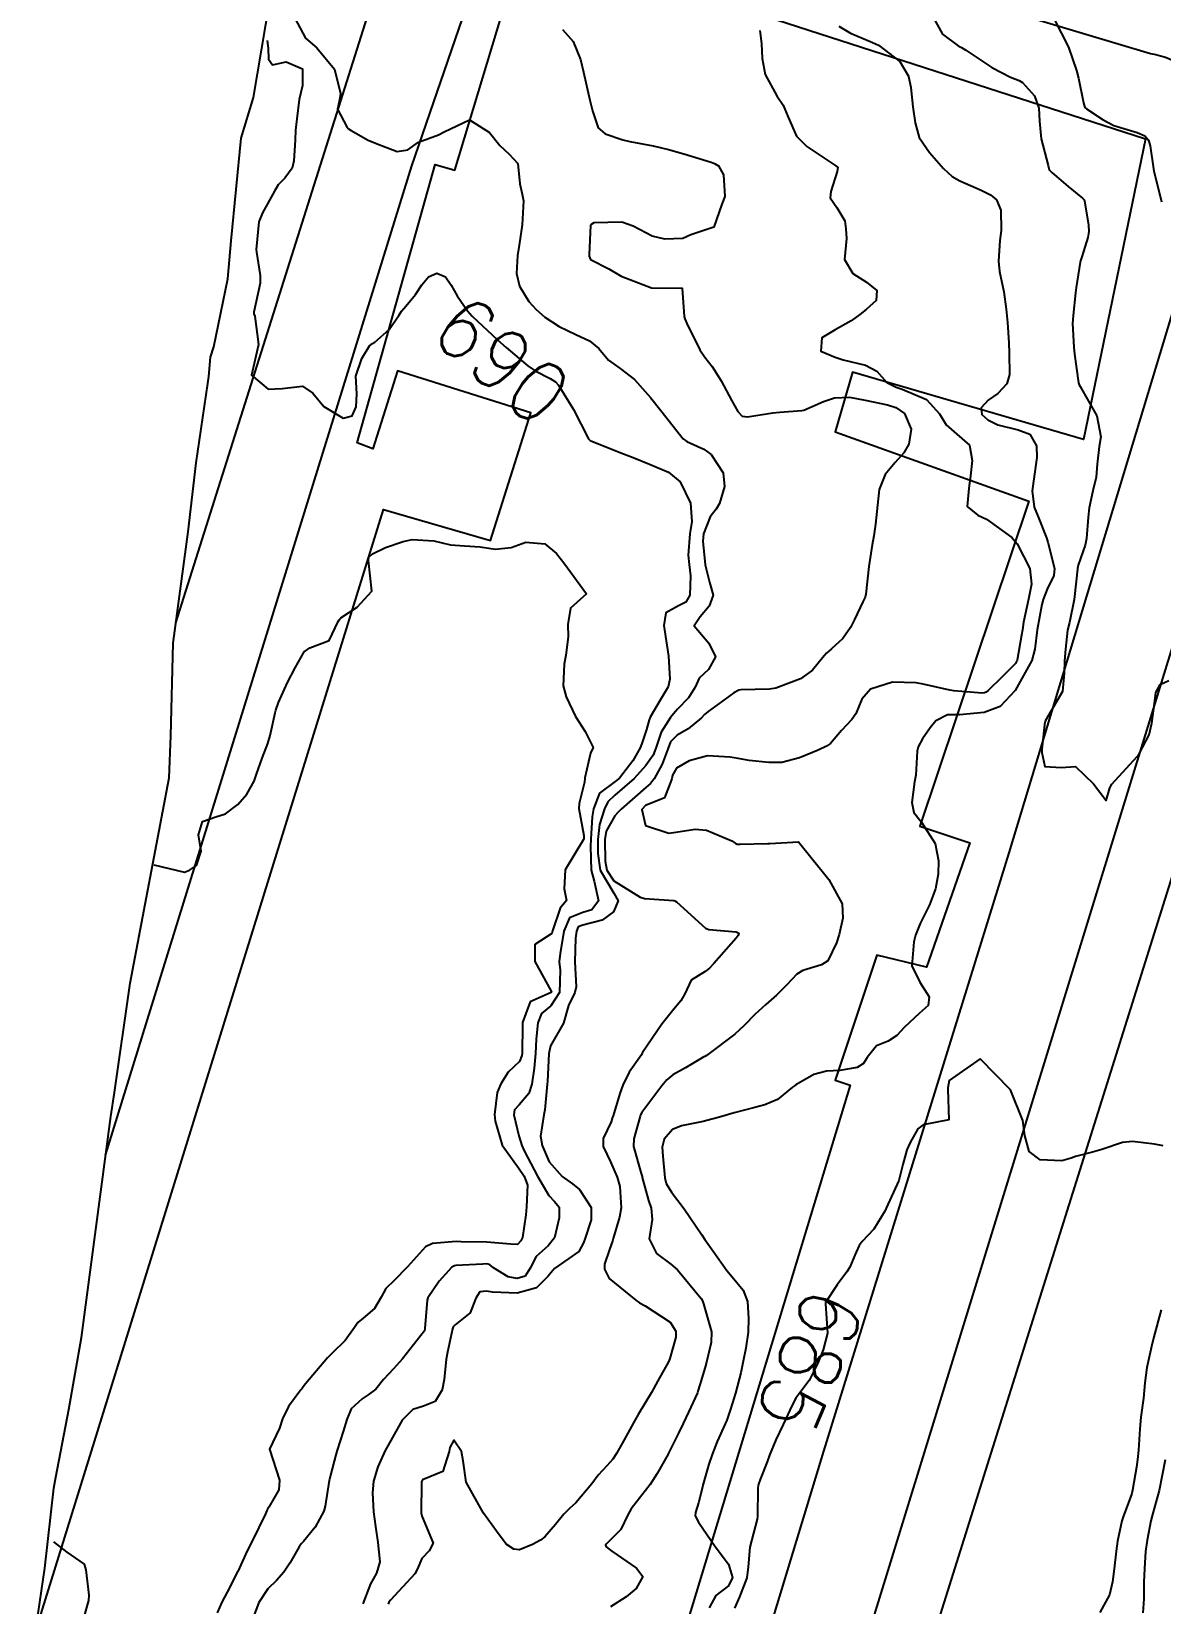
# Model space of a CAD drawing. Header units: metres. Extents: x 292545 to 299085, y 7450245 to 7463078.
# Drawn here: x 296279.8 to 296353.4, y 7459966.2 to 7460068.7 of the extents above; entities that cross this region are included whole.
import ezdxf
from ezdxf.enums import TextEntityAlignment as Align

# ---------------------------------------------------------------- set-up
doc = ezdxf.new("R2010")
doc.units = ezdxf.units.M
for name, color, linetype in [('Area', 45, 'Continuous'), ('Cotas', 45, 'Continuous'), ('Curvas de Nivel 1m', 11, 'Continuous'), ('Curvas de Nivel 5m', 15, 'Continuous'), ('Edificações', 30, 'Continuous'), ('Vias Primárias', 230, 'Continuous')]:
    doc.layers.add(name, color=color, linetype=linetype)
doc.styles.add('Style-STANDARD', font='STANDARD.shx')

msp = doc.modelspace()

# ---------------------------------------------------------------- linework, layer by layer
at = {"layer": 'Area'}
msp.add_polyline3d([(296279.79, 7459962.64, 696.9), (296280.67, 7459968.55, 696.23), (296281.25, 7459973.75, 696.04), (296281.38, 7459974.47, 696), (296282.23, 7459978.89, 698.34), (296283.06, 7459983.57, 697.62), (296284.96, 7459997.98, 694.16), (296285.21, 7459999.55, 691.44), (296286.22, 7460006.68, 691.4), (296288.77, 7460020.05, 690.82), (296288.87, 7460022.79, 691.96), (296289.02, 7460028.84, 690.8), (296290.01, 7460036.1, 690.63), (296290.53, 7460040.58, 690.4), (296291.29, 7460045.76, 690.17), (296291.35, 7460046.22, 690.16), (296291.47, 7460047.47, 690.04), (296291.68, 7460048.16, 690.06), (296292.59, 7460052.58, 689.81), (296292.82, 7460055.06, 689.55), (296293.47, 7460061.74, 689.32), (296294.26, 7460064.4, 692.84), (296295.6, 7460072.27, 688.8)], dxfattribs=at)
at = {"layer": 'Curvas de Nivel 1m', "flags": 128}
for points, elevation in [([(296296.79, 7460069.9), (296297.66, 7460068.27), (296298.4, 7460067.63), (296299.55, 7460066.25), (296299.94, 7460064.66), (296299.86, 7460064.24), (296299.74, 7460063.64), (296300.34, 7460062.5), (296300.46, 7460062.36), (296300.64, 7460062.24), (296301.74, 7460061.63), (296302.32, 7460061.39), (296303.63, 7460060.89), (296304.32, 7460061), (296305.02, 7460061.49), (296306.33, 7460061.97), (296306.69, 7460062.16), (296308.34, 7460062.95), (296309.64, 7460062.13), (296310.32, 7460061.28), (296310.92, 7460060.71), (296311.48, 7460060.1), (296311.63, 7460058.77), (296311.78, 7460058.1), (296311.85, 7460057.67), (296311.78, 7460056.1), (296311.57, 7460054.78), (296311.47, 7460054.11), (296311.41, 7460052.92), (296311.59, 7460052.11), (296312.2, 7460051.11), (296312.68, 7460050.58), (296313.26, 7460050.08), (296314.18, 7460049.47), (296315.27, 7460048.96), (296316.17, 7460048.54), (296316.76, 7460048.04), (296317.4, 7460047.28), (296318.15, 7460046.73), (296319.09, 7460046.01), (296320.13, 7460044.85), (296320.8, 7460043.99), (296322.1, 7460042.36), (296322.26, 7460042.15), (296322.51, 7460041.97), (296323.61, 7460041.48), (296324.08, 7460041.13), (296324.87, 7460039.94), (296324.96, 7460039.04), (296324.63, 7460037.94), (296324.42, 7460037.57), (296324.03, 7460037.06), (296323.6, 7460035.96), (296323.55, 7460035.48), (296323.69, 7460033.95), (296323.99, 7460032.81), (296324.21, 7460031.96), (296323.97, 7460031.24), (296323.37, 7460030.55), (296322.98, 7460029.97), (296323.94, 7460028.84), (296324.38, 7460027.95), (296323.91, 7460027.11), (296323.31, 7460026.56), (296323.04, 7460025.97), (296322.61, 7460025.26), (296321.89, 7460024.53), (296321.64, 7460024.23), (296321.44, 7460023.98), (296320.83, 7460023.03), (296320.48, 7460021.99), (296320.31, 7460021.53), (296319.84, 7460020.87), (296319.08, 7460020.01), (296317.82, 7460018.92), (296317.36, 7460018.49), (296317.13, 7460018.04), (296316.82, 7460017.02), (296316.71, 7460016.04), (296316.7, 7460015.12), (296316.85, 7460014.04), (296317.74, 7460012.53), (296318.04, 7460012.03), (296317.73, 7460011.33), (296316.98, 7460010.78), (296315.72, 7460010.46), (296315.43, 7460010.34), (296315.31, 7460010.06), (296315.25, 7460009.6), (296315.2, 7460008.06), (296315.3, 7460006.43), (296315.21, 7460006.06), (296314.8, 7460005.21), (296314.46, 7460004.07), (296313.63, 7460002.58), (296313.53, 7460002.18), (296313.52, 7460002.08), (296313.42, 7460000.26), (296313.41, 7460000.08), (296313.25, 7459998.41), (296313.18, 7459998.08), (296312.96, 7459996.69), (296313.07, 7459996.08), (296313.54, 7459995.03), (296314.37, 7459994.07), (296315.06, 7459993.6), (296315.51, 7459993.22), (296316.26, 7459992.04), (296316.28, 7459991.25), (296315.87, 7459990.05), (296315.77, 7459989.75), (296315.46, 7459989.18), (296313.88, 7459988.07), (296313.45, 7459987.55), (296312.71, 7459986.82), (296311.44, 7459986.46), (296309.85, 7459986.54), (296309.44, 7459986.6), (296309.02, 7459986.55), (296308.75, 7459986.14), (296308.38, 7459985.18), (296307.41, 7459984.41), (296307.27, 7459984.28), (296307.23, 7459984.15), (296306.91, 7459982.63), (296306.83, 7459982.16), (296306.69, 7459980.84), (296306.57, 7459980.16), (296306.11, 7459979.4), (296305.35, 7459979.09), (296304.65, 7459978.88), (296303.96, 7459978.19), (296303.32, 7459977.05), (296303.01, 7459976.51), (296302.84, 7459976.2), (296302.36, 7459975.14), (296302.09, 7459974.21), (296302.03, 7459973.46), (296302.09, 7459972.21), (296302.21, 7459971.25), (296302.37, 7459970.21), (296302.49, 7459968.95), (296302.29, 7459968.21), (296301.89, 7459967.53), (296301.38, 7459966.22)], 689), ([(296346.42, 7460069.55), (296347.37, 7460067.68), (296347.9, 7460066.16), (296348.02, 7460065.67), (296348.36, 7460064.05), (296348.45, 7460063.76), (296348.54, 7460063.67), (296349.64, 7460062.94), (296350.34, 7460062.58), (296351.84, 7460062.12), (296352.34, 7460061.9), (296352.58, 7460061.62), (296352.69, 7460061.26), (296352.93, 7460059.61), (296353.15, 7460058.76), (296353.43, 7460057.61)], 684), ([(296314.41, 7460068.84), (296315.1, 7460068.06), (296315.57, 7460066.88), (296315.77, 7460066.06), (296316.18, 7460064.22), (296316.22, 7460064.05), (296316.35, 7460063.54), (296316.72, 7460062.42), (296317.18, 7460062.04), (296318.33, 7460061.64), (296318.8, 7460061.54), (296320.32, 7460061.26), (296321.3, 7460061.01), (296322.31, 7460060.72), (296324.08, 7460060.18), (296324.31, 7460060.1), (296324.56, 7460059.95), (296324.89, 7460059.35), (296324.99, 7460057.94), (296324.78, 7460057.44), (296324.26, 7460055.95), (296322.77, 7460055.46), (296322.25, 7460055.22), (296321.08, 7460055.16), (296320.25, 7460055.36), (296319, 7460056.01), (296318.27, 7460056.28), (296316.45, 7460056.23), (296316.26, 7460056.13), (296316.23, 7460056.08), (296316.22, 7460056.05), (296316.13, 7460054.16), (296316.14, 7460054.05), (296316.23, 7460053.84), (296317.42, 7460053.23), (296318.22, 7460052.75), (296320.21, 7460052), (296322.21, 7460051.98), (296322.34, 7460050.12), (296322.37, 7460049.98), (296322.5, 7460049.66), (296323.36, 7460047.96), (296323.68, 7460047.47), (296324.15, 7460046.86), (296324.74, 7460045.94), (296325.44, 7460044.62), (296325.82, 7460043.93), (296326.11, 7460043.63), (296326.46, 7460043.58), (296328.11, 7460043.85), (296328.57, 7460043.9), (296330, 7460044), (296330.12, 7460044.03), (296331.41, 7460044.58), (296332.13, 7460044.83), (296333.11, 7460044.87), (296334.13, 7460044.67), (296335.58, 7460044.36), (296336.12, 7460044.19), (296336.69, 7460043.8), (296337.12, 7460042.78), (296336.97, 7460041.8), (296336.64, 7460041.25), (296336.08, 7460040.62), (296335.42, 7460039.82), (296335.04, 7460038.84), (296334.92, 7460037.83), (296334.79, 7460036.59), (296334.68, 7460035.83), (296334.59, 7460035.25), (296334.36, 7460033.83), (296334.17, 7460032.03), (296334.13, 7460031.84), (296333.97, 7460031.52), (296333.42, 7460030.38), (296333.18, 7460029.85), (296332.66, 7460029.13), (296331.93, 7460028.46), (296331.6, 7460028.19), (296331.34, 7460027.87), (296330.7, 7460027.08), (296329.91, 7460026.51), (296328.3, 7460025.9), (296327.9, 7460025.83), (296326.03, 7460025.8), (296325.9, 7460025.78), (296325.56, 7460025.59), (296323.89, 7460024.39), (296323.66, 7460024.18), (296323.46, 7460023.96), (296322.6, 7460023.24), (296321.87, 7460022.83), (296321.44, 7460022.4), (296321.29, 7460021.99), (296320.89, 7460020.94), (296320.37, 7460019.99), (296320.14, 7460019.69), (296319.83, 7460019.43), (296318.23, 7460018.02), (296318.03, 7460017.81), (296317.81, 7460017.58), (296317.24, 7460016.58), (296317.17, 7460016.04), (296317.18, 7460014.63), (296317.28, 7460014.03), (296317.75, 7460013.35), (296319.46, 7460012.28), (296319.74, 7460012.19), (296321.66, 7460012.06), (296321.73, 7460012.04), (296321.83, 7460011.98), (296323.72, 7460010.25), (296323.93, 7460010.17), (296325.71, 7460010.02), (296325.9, 7460009.93), (296325.86, 7460009.78), (296325.71, 7460009.61), (296324.26, 7460007.95), (296323.99, 7460007.65), (296323.69, 7460007.44), (296322.78, 7460006.87), (296322.37, 7460005.97), (296322.12, 7460005.51), (296321.65, 7460004.98), (296320.87, 7460003.99), (296319.62, 7460002.15), (296319.57, 7460002.06), (296319.55, 7460002.01), (296318.75, 7460000.87), (296318.33, 7460000.02), (296318.13, 7459999.48), (296317.7, 7459998.03), (296317.67, 7459997.93), (296317.57, 7459997.64), (296317.05, 7459996.54), (296317.05, 7459996.03), (296317.53, 7459995.03), (296317.97, 7459994.03), (296318.13, 7459993.41), (296318.22, 7459992.02), (296318.11, 7459991.41), (296317.7, 7459990.03), (296317.65, 7459989.85), (296317.47, 7459989.32), (296317.14, 7459988.35), (296317.13, 7459988.03), (296317.45, 7459987.42), (296319.17, 7459986.01), (296319.43, 7459985.84), (296319.79, 7459985.64), (296321.41, 7459984.58), (296321.78, 7459983.98), (296321.79, 7459983.59), (296321.39, 7459982.2), (296321.3, 7459981.98), (296320.61, 7459980.75), (296320.2, 7459980), (296319.34, 7459978.56), (296319.13, 7459978.22), (296319.02, 7459978.01), (296318.43, 7459976.91), (296317.93, 7459976.02), (296317.69, 7459975.64), (296317.3, 7459975.21), (296316.73, 7459974.6), (296316.32, 7459974.04), (296315.27, 7459972.81), (296314.87, 7459972.46), (296314.48, 7459972.07), (296313.94, 7459971.38), (296313.25, 7459970.59), (296312.96, 7459970.37), (296312.44, 7459970.09), (296311.59, 7459969.74), (296311.24, 7459969.79), (296310.72, 7459970.11), (296310.09, 7459970.96), (296309.26, 7459972.13), (296308.12, 7459974.14), (296307.92, 7459975.53), (296307.81, 7459976.14), (296307.32, 7459976.89), (296307.07, 7459976.4), (296307.02, 7459976.15), (296306.61, 7459974.84), (296305.28, 7459974.3), (296305.23, 7459974.22), (296305.22, 7459974.17), (296305.21, 7459974.1), (296305.2, 7459972.17), (296305.2, 7459972.11), (296305.26, 7459971.89), (296305.97, 7459970.16), (296305.72, 7459969.68), (296305.23, 7459969.17), (296304.94, 7459968.45), (296304.78, 7459968.18), (296303.2, 7459966.45), (296303.08, 7459966.32), (296303.03, 7459966.2)], 688), ([(296327.26, 7460068.76), (296327.36, 7460067.92), (296327.42, 7460066.94), (296327.6, 7460065.91), (296328.36, 7460064.51), (296328.78, 7460063.9), (296329.11, 7460063.12), (296329.66, 7460061.89), (296330.32, 7460061.2), (296332.22, 7460059.95), (296332.3, 7460059.9), (296332.34, 7460059.86), (296332.3, 7460059.57), (296331.88, 7460058.27), (296331.84, 7460057.86), (296332.28, 7460057.24), (296332.79, 7460056.37), (296332.87, 7460055.85), (296332.9, 7460055.21), (296332.78, 7460053.85), (296333.32, 7460052.94), (296334.22, 7460052.37), (296334.88, 7460051.82), (296334.85, 7460051.18), (296334.19, 7460050.59), (296333.77, 7460050.26), (296333.22, 7460049.84), (296332.18, 7460049.26), (296331.3, 7460048.74), (296331.23, 7460047.87), (296332.16, 7460047.48), (296332.7, 7460047.31), (296334.15, 7460046.96), (296334.89, 7460046.57), (296335.54, 7460045.82), (296336.14, 7460045.53), (296336.54, 7460045.4), (296338.13, 7460044.72), (296338.97, 7460043.78), (296339.41, 7460043.07), (296340.1, 7460042.46), (296340.92, 7460041.75), (296341.09, 7460040.74), (296340.98, 7460039.75), (296340.88, 7460038.93), (296340.77, 7460037.75), (296341.47, 7460037.18), (296342.03, 7460036.91), (296343.68, 7460035.72), (296344.02, 7460035.31), (296344.85, 7460033.71), (296344.96, 7460032.68), (296344.78, 7460031.71), (296344.45, 7460030.2), (296344.37, 7460029.71), (296344.31, 7460029.35), (296344.03, 7460027.72), (296343.92, 7460027.5), (296343.03, 7460026.61), (296342.14, 7460025.74), (296342.01, 7460025.63), (296341.9, 7460025.59), (296341.74, 7460025.58), (296339.9, 7460025.73), (296339.65, 7460025.77), (296337.91, 7460026.16), (296337.45, 7460026.25), (296335.91, 7460026.29), (296334.48, 7460025.83), (296333.9, 7460025.19), (296333.51, 7460024.22), (296333.25, 7460023.85), (296332.59, 7460023.14), (296331.86, 7460022.3), (296331.61, 7460022.11), (296331.06, 7460021.87), (296329.85, 7460021.37), (296328.69, 7460021.05), (296327.84, 7460021.05), (296326.57, 7460021.19), (296325.85, 7460021.31), (296325.32, 7460021.41), (296323.85, 7460021.49), (296322.66, 7460021.16), (296321.84, 7460020.69), (296321.58, 7460020.23), (296321.52, 7460019.98), (296321.05, 7460018.76), (296319.82, 7460018.25), (296319.58, 7460018), (296319.8, 7460016.95), (296321.33, 7460016.44), (296321.79, 7460016.51), (296323.05, 7460016.71), (296323.79, 7460016.65), (296325.44, 7460015.94), (296325.65, 7460015.8), (296325.78, 7460015.73), (296325.97, 7460015.74), (296327.78, 7460015.77), (296327.92, 7460015.77), (296329.78, 7460015.89), (296330.68, 7460014.78), (296331.42, 7460013.87), (296331.76, 7460013.44), (296332.62, 7460011.85), (296332.66, 7460010.91), (296332.43, 7460009.85), (296332.26, 7460009.3), (296331.7, 7460008.13), (296331.29, 7460007.87), (296330.07, 7460007.5), (296329.68, 7460007.26), (296329.01, 7460006.56), (296328.34, 7460005.9), (296327.99, 7460005.58), (296327.66, 7460005.28), (296326.94, 7460004.63), (296326.23, 7460003.92), (296325.94, 7460003.62), (296325.64, 7460003.35), (296323.78, 7460001.96), (296323.68, 7460001.9), (296323.62, 7460001.87), (296322.42, 7460001.16), (296321.6, 7460000.7), (296321.21, 7460000.37), (296320.88, 7459999.99), (296319.58, 7459998.24), (296319.49, 7459998.09), (296319.47, 7459998.01), (296319.05, 7459996.52), (296319.03, 7459996.02), (296319.53, 7459994.26), (296319.59, 7459994.07), (296319.6, 7459994.01), (296320.01, 7459992.5), (296320.17, 7459992), (296320.24, 7459991.26), (296320.04, 7459990), (296320.53, 7459989.06), (296321.46, 7459988.36), (296321.89, 7459987.98), (296323.43, 7459986.12), (296323.53, 7459985.96), (296323.6, 7459985.78), (296324.12, 7459983.95), (296324.1, 7459983.25), (296323.78, 7459981.96), (296323.69, 7459981.64), (296323.36, 7459980.48), (296323.23, 7459980.08), (296323.19, 7459979.96), (296322.61, 7459978.7), (296322.26, 7459977.97), (296321.96, 7459977.34), (296321.31, 7459976.04), (296321.28, 7459975.98), (296320.57, 7459974.71), (296320.11, 7459974), (296319.27, 7459972.91), (296318.87, 7459972.41), (296318.65, 7459972.02), (296318.21, 7459971.06), (296317.24, 7459970.11), (296317.2, 7459970.03), (296317.24, 7459969.93), (296317.62, 7459969.64), (296319.22, 7459968.55), (296319.64, 7459968), (296319.2, 7459967.21), (296318.55, 7459966.67), (296317.54, 7459966.03)], 687), ([(296332.41, 7460069.06), (296333.16, 7460068.6), (296334.41, 7460068.07), (296334.99, 7460067.82), (296336.39, 7460066.75), (296336.94, 7460065.8), (296337.11, 7460065.06), (296337.23, 7460063.8), (296337.39, 7460062.75), (296337.64, 7460061.8), (296338.32, 7460060.82), (296339.23, 7460059.78), (296339.79, 7460059.26), (296340.3, 7460058.98), (296341.68, 7460058.36), (296342.29, 7460058.05), (296342.69, 7460057.74), (296342.96, 7460057.05), (296342.98, 7460055.73), (296342.91, 7460055.07), (296342.82, 7460053.73), (296342.89, 7460053.07), (296343.16, 7460051.73), (296343.31, 7460050.61), (296343.39, 7460049.73), (296343.48, 7460048.41), (296343.5, 7460047.73), (296343.53, 7460046.35), (296343.35, 7460045.73), (296342.76, 7460045.1), (296342.13, 7460044.67), (296341.68, 7460044.18), (296341.73, 7460043.74), (296342.11, 7460043.39), (296342.77, 7460043.07), (296344.1, 7460042.75), (296344.86, 7460042.46), (296345.3, 7460041.7), (296345.32, 7460040.93), (296345.13, 7460039.7), (296345, 7460038.77), (296345.13, 7460037.7), (296345.41, 7460037.07), (296345.94, 7460035.69), (296346.02, 7460035.41), (296346.47, 7460033.69), (296346.43, 7460033.24), (296345.98, 7460032.36), (296345.72, 7460031.69), (296345.63, 7460031.36), (296345.33, 7460029.7), (296345.19, 7460028.45), (296344.98, 7460027.7), (296343.9, 7460025.74), (296342.93, 7460024.7), (296341.89, 7460024.32), (296340.28, 7460024.16), (296339.89, 7460024.17), (296339.5, 7460024.16), (296338.74, 7460023.78), (296338.36, 7460023.31), (296337.86, 7460022.59), (296337.57, 7460022.08), (296337.51, 7460021.79), (296337.42, 7460020.22), (296337.35, 7460019.79), (296337.16, 7460018.45), (296337.3, 7460017.8), (296337.8, 7460017.16), (296338.69, 7460015.78), (296338.9, 7460014.65), (296338.88, 7460013.78), (296338.71, 7460012.81), (296338.32, 7460011.78), (296337.72, 7460010.57), (296337.41, 7460009.79), (296337.29, 7460009.37), (296337.16, 7460007.8), (296337.68, 7460006.73), (296338.3, 7460005.78), (296338.22, 7460005.22), (296337.65, 7460004.7), (296336.68, 7460003.8), (296336.19, 7460003.26), (296335.63, 7460002.89), (296334.87, 7460002.58), (296334.26, 7460001.83), (296334.01, 7460001.44), (296333.61, 7460001.17), (296332.48, 7460000.98), (296331.61, 7460000.94), (296330.77, 7460000.71), (296329.6, 7460000.04), (296329.51, 7459999.98), (296329.4, 7459999.89), (296328.41, 7459999.08), (296327.58, 7459998.74), (296326.93, 7459998.57), (296325.58, 7459998.21), (296324.63, 7459997.94), (296323.81, 7459997.71), (296323.57, 7459997.65), (296322.16, 7459997.38), (296321.56, 7459997.13), (296321.03, 7459996.51), (296320.9, 7459995.99), (296320.95, 7459995.4), (296321.07, 7459993.99), (296321.16, 7459993.62), (296321.51, 7459993.05), (296322.34, 7459991.97), (296323.48, 7459990.27), (296323.68, 7459989.96), (296324.22, 7459989.2), (296325.12, 7459987.94), (296325.45, 7459987.54), (296326.17, 7459986.66), (296326.46, 7459985.92), (296326.53, 7459984.81), (296326.5, 7459983.92), (296326.34, 7459982.87), (296326.15, 7459981.93), (296326.03, 7459981.28), (296325.67, 7459979.94), (296325.34, 7459978.9), (296325.1, 7459978.18), (296325.01, 7459977.94), (296324.48, 7459976.79), (296324.15, 7459975.95), (296323.94, 7459975.32), (296323.55, 7459973.96), (296323.5, 7459973.74), (296323.27, 7459972.79), (296323.07, 7459972.16), (296323.05, 7459971.96), (296323.26, 7459971.54), (296324.35, 7459969.95), (296325.23, 7459968.81), (296325.47, 7459967.94), (296325.21, 7459967.4), (296324.39, 7459966.76), (296323.96, 7459965.95)], 686), ([(296287.76, 7460014.38), (296289.76, 7460013.91), (296290.09, 7460014.03), (296290.54, 7460014.35), (296290.85, 7460015.27), (296290.69, 7460016.35), (296290.94, 7460017.2), (296291.8, 7460017.52), (296292.43, 7460017.7), (296293.24, 7460018.32), (296293.82, 7460018.99), (296294.3, 7460019.83), (296294.46, 7460020.3), (296294.82, 7460021.33), (296295.19, 7460022.3), (296295.36, 7460022.81), (296295.68, 7460024.29), (296295.72, 7460024.46), (296295.89, 7460024.97), (296296.47, 7460026.28), (296296.97, 7460027.23), (296297.57, 7460028.27), (296297.94, 7460028.53), (296299.19, 7460029), (296299.79, 7460030.24), (296299.84, 7460030.36), (296299.96, 7460030.48), (296301.02, 7460031.17), (296301.97, 7460032.22), (296301.75, 7460034.22), (296301.79, 7460034.44), (296302.01, 7460034.66), (296302.87, 7460035.06), (296304.02, 7460035.46), (296304.61, 7460035.59), (296306.02, 7460035.51), (296307.11, 7460035.25), (296308.01, 7460035.17), (296309.03, 7460035.11), (296310.01, 7460034.97), (296311.06, 7460035.06), (296312.02, 7460035.42), (296313.24, 7460035.31), (296314.01, 7460034.67), (296314.48, 7460034.07), (296315.97, 7460032.05), (296314.92, 7460031.11), (296314.74, 7460030.06), (296314.76, 7460029.24), (296314.62, 7460028.06), (296314.52, 7460027.47), (296314.45, 7460026.06), (296314.63, 7460025.33), (296315.24, 7460024.06), (296315.87, 7460023.08), (296316.39, 7460022.04), (296316.23, 7460021.67), (296315.85, 7460020.05), (296315.85, 7460020.03), (296315.83, 7460019.77), (296315.49, 7460018.38), (296315.47, 7460018.05), (296315.79, 7460016.3), (296315.79, 7460016.05), (296315.78, 7460016.03), (296314.58, 7460014.07), (296314.5, 7460012.82), (296314.66, 7460012.07), (296314.26, 7460011.55), (296313.76, 7460010.08), (296313.71, 7460009.9), (296312.6, 7460009.19), (296312.6, 7460008.09), (296313.66, 7460006.16), (296313.68, 7460006.08), (296313.66, 7460006.06), (296312.29, 7460005.46), (296311.8, 7460004.1), (296311.79, 7460003.95), (296311.78, 7460002.1), (296311.76, 7460001.96), (296311.61, 7460001.57), (296310.86, 7460000.86), (296310.39, 7460000.11), (296310.15, 7459999.55), (296309.98, 7459998.12), (296310.01, 7459997.68), (296310.46, 7459996.11), (296311.53, 7459994.64), (296311.9, 7459994.1), (296312.11, 7459993.5), (296312.06, 7459992.09), (296312.01, 7459991.58), (296311.79, 7459990.1), (296311.69, 7459989.88), (296311.47, 7459989.63), (296311.03, 7459989.66), (296309.47, 7459989.79), (296307.79, 7459989.82), (296307.47, 7459989.83), (296305.92, 7459989.71), (296305.47, 7459989.49), (296304.29, 7459988.19), (296303.44, 7459987.3), (296302.88, 7459986.76), (296302.58, 7459986.21), (296302.16, 7459985.47), (296301.41, 7459984.83), (296301.07, 7459984.56), (296300.85, 7459984.23), (296300.23, 7459983.39), (296299.39, 7459982.56), (296299.08, 7459982.24), (296297.65, 7459980.55), (296297.44, 7459980.27), (296297.41, 7459980.22), (296297.36, 7459980.16), (296296.54, 7459979.08), (296296.16, 7459978.28), (296295.95, 7459977.66), (296295.31, 7459976.29), (296295.96, 7459974.28), (296295.92, 7459973.65), (296295.27, 7459972.51), (296295.18, 7459972.38), (296295.14, 7459972.29), (296295.05, 7459972.08), (296294.17, 7459970.31), (296293.86, 7459969.68), (296293.24, 7459968.32), (296293.21, 7459968.26), (296292.54, 7459966.98), (296292.2, 7459966.33), (296291.89, 7459965.63)], 691), ([(296353.42, 7459985.37), (296352.94, 7459983.61), (296352.78, 7459982.99), (296352.49, 7459981.61), (296352.36, 7459980.62), (296352.27, 7459979.62), (296352.1, 7459978.38), (296352.02, 7459977.62), (296351.93, 7459976.24), (296351.87, 7459975.62), (296351.8, 7459975.13), (296351.55, 7459973.63), (296351.5, 7459973.41), (296351.27, 7459972.76), (296350.95, 7459971.95), (296350.86, 7459971.63), (296350.57, 7459970.31), (296350.48, 7459969.64), (296350.36, 7459968.5), (296350.24, 7459967.64), (296350.05, 7459966.8), (296349.42, 7459965.65)], 684), ([(296353.68, 7459975.6), (296353.28, 7459973.61), (296352.84, 7459972.04), (296352.74, 7459971.62), (296352.5, 7459970.36), (296352.39, 7459969.62), (296352.32, 7459968.52), (296352.29, 7459967.62), (296352.28, 7459966.55), (296352.21, 7459965.62)], 683), ([(296281.24, 7459970.25), (296282.1, 7459969.58), (296283.22, 7459968.8), (296283.34, 7459968.44), (296283.53, 7459966.77), (296283.51, 7459966.44), (296283.18, 7459965.29), (296282.96, 7459964.66), (296282.86, 7459964.44), (296282.3, 7459963.3), (296281.92, 7459962.45), (296281.63, 7459961.96), (296281.13, 7459961.53), (296280.77, 7459961.39), (296280.42, 7459961.6), (296280.23, 7459961.92)], 692)]:
    msp.add_lwpolyline(points, dxfattribs=dict(at, elevation=elevation))
at = {"layer": 'Curvas de Nivel 5m', "flags": 128}
for points, elevation in [([(296338.46, 7460069.79), (296339.17, 7460068.54), (296340.19, 7460067.76), (296340.4, 7460067.66), (296340.68, 7460067.48), (296342.38, 7460066.35), (296343.6, 7460065.72), (296344.16, 7460065.5), (296344.37, 7460065.38), (296345.17, 7460064.51), (296345.44, 7460063.7), (296345.49, 7460062.85), (296345.6, 7460061.7), (296346.04, 7460059.96), (296346.12, 7460059.69), (296346.2, 7460059.59), (296346.3, 7460059.52), (296347.36, 7460058.61), (296348.28, 7460057.83), (296348.37, 7460057.75), (296348.41, 7460057.67), (296348.68, 7460056.08), (296348.71, 7460055.66), (296348.64, 7460055.28), (296348.24, 7460054.02), (296348.15, 7460053.75), (296348.13, 7460053.67), (296347.87, 7460052.02), (296347.83, 7460051.67), (296347.67, 7460050.2), (296347.64, 7460049.68), (296347.72, 7460048.12), (296347.77, 7460047.67), (296348.02, 7460045.8), (296348.07, 7460045.67), (296348.14, 7460045.57), (296349.22, 7460043.66), (296349.48, 7460042.28), (296349.37, 7460041.66), (296349.24, 7460040.5), (296349.17, 7460039.66), (296348.96, 7460038.76), (296348.72, 7460037.66), (296348.66, 7460037.04), (296348.54, 7460035.66), (296348.46, 7460035.23), (296348, 7460033.91), (296347.96, 7460033.7), (296347.96, 7460033.67), (296347.77, 7460031.88), (296347.74, 7460031.67), (296347.45, 7460030.18), (296347.32, 7460029.68), (296347.17, 7460028.45), (296347.11, 7460027.68), (296347.1, 7460026.87), (296346.99, 7460025.68), (296345.88, 7460023.79), (296345.85, 7460023.73), (296345.84, 7460023.7), (296345.63, 7460021.93), (296345.63, 7460021.7), (296345.84, 7460020.8), (296346.89, 7460020.73), (296347.84, 7460020.8), (296349, 7460019.66), (296349.82, 7460018.58), (296350.08, 7460019.4), (296350.19, 7460019.64), (296351.85, 7460021.44), (296351.93, 7460021.54), (296351.99, 7460021.62), (296352.63, 7460022.85), (296352.81, 7460023.61), (296352.93, 7460024.57), (296353.06, 7460025.61), (296353.36, 7460026.15), (296353.91, 7460026.39)], 685), ([(296295.16, 7460068.12), (296295.23, 7460067.62), (296295.25, 7460066.89), (296295.5, 7460066.53), (296296.39, 7460066.72), (296297.45, 7460066.27), (296297.46, 7460065.18), (296297.24, 7460064.27), (296297.08, 7460063.01), (296297.01, 7460062.27), (296296.97, 7460061.63), (296296.89, 7460060.27), (296296.79, 7460059.79), (296296.3, 7460059.15), (296295.87, 7460058.7), (296295.63, 7460058.29), (296294.85, 7460056.88), (296294.62, 7460056.3), (296294.44, 7460054.5), (296294.45, 7460054.31), (296294.7, 7460052.79), (296294.7, 7460052.3), (296294.29, 7460050.41), (296294.29, 7460050.31), (296294.36, 7460050.14), (296294.59, 7460048.31), (296294.14, 7460046.31), (296295.23, 7460045.4), (296296.13, 7460045.44), (296297.45, 7460045.59), (296298.13, 7460045.12), (296298.84, 7460044.25), (296300.11, 7460043.5), (296300.7, 7460043.65), (296300.95, 7460044.23), (296300.99, 7460045.08), (296300.93, 7460046.23), (296301.32, 7460047.39), (296301.83, 7460048.22), (296302.02, 7460048.36), (296302.17, 7460048.45), (296303.1, 7460049.28), (296303.74, 7460050.19), (296303.92, 7460050.47), (296304.2, 7460050.81), (296304.82, 7460051.57), (296305.24, 7460052.18), (296305.68, 7460052.71), (296306.22, 7460052.96), (296306.77, 7460052.71), (296307.15, 7460052.16), (296307.53, 7460051.47), (296308.2, 7460050.49), (296308.51, 7460050.14), (296310.17, 7460048.6), (296310.74, 7460048.11), (296312.15, 7460046.91), (296312.63, 7460046.58), (296313.59, 7460046.08), (296313.94, 7460045.87), (296314.14, 7460045.66), (296315.11, 7460044.06), (296316.09, 7460042.15), (296316.21, 7460042.05), (296318.09, 7460041.29), (296319, 7460040.93), (296320.08, 7460040.51), (296321.31, 7460039.99), (296322.06, 7460039.35), (296322.74, 7460037.97), (296322.82, 7460036.76), (296322.71, 7460035.97), (296322.6, 7460034.56), (296322.65, 7460033.97), (296322.75, 7460033.22), (296322.69, 7460031.97), (296322.44, 7460031.51), (296321.97, 7460031.27), (296321.14, 7460030.81), (296321, 7460029.99), (296321.21, 7460028.71), (296321.3, 7460027.99), (296321.4, 7460026.49), (296321.28, 7460025.99), (296320.76, 7460025.12), (296320.11, 7460024), (296320.05, 7460023.83), (296319.87, 7460023.21), (296319.57, 7460022.29), (296319.47, 7460022.01), (296318.99, 7460021.16), (296318.12, 7460020.03), (296317.83, 7460019.81), (296316.81, 7460019.05), (296316.42, 7460018.04), (296316.34, 7460017.51), (296316.25, 7460016.05), (296316.23, 7460015.59), (296316.27, 7460014.04), (296316.47, 7460013.32), (296316.75, 7460012.04), (296316.32, 7460011.45), (296315.73, 7460011.28), (296314.86, 7460010.92), (296314.49, 7460010.07), (296314.24, 7460008.61), (296314.19, 7460008.07), (296314.24, 7460007.51), (296314.21, 7460006.07), (296313.65, 7460005.2), (296313.04, 7460004.69), (296312.8, 7460004.09), (296312.69, 7460003.03), (296312.64, 7460002.09), (296312.56, 7460001.14), (296312.4, 7460000.09), (296312.21, 7459999.47), (296311.58, 7459998.74), (296311.27, 7459998.41), (296311.23, 7459998.1), (296311.56, 7459996.73), (296311.75, 7459996.1), (296311.9, 7459995.74), (296312.78, 7459994.09), (296313.51, 7459992.84), (296313.87, 7459992.44), (296314.18, 7459992.07), (296314.19, 7459991.38), (296313.88, 7459990.07), (296313.47, 7459989.56), (296312.69, 7459988.85), (296312.3, 7459988.09), (296311.97, 7459987.58), (296311.45, 7459987.42), (296310.86, 7459987.52), (296309.91, 7459988.12), (296309.65, 7459988.33), (296309.46, 7459988.37), (296309.22, 7459988.36), (296307.45, 7459988.26), (296307.36, 7459988.24), (296307.18, 7459988.15), (296306.36, 7459987.24), (296305.63, 7459986.17), (296305.58, 7459986.02), (296305.44, 7459984.17), (296305.43, 7459984.14), (296305.4, 7459984.02), (296303.98, 7459982.19), (296303.38, 7459981.54), (296302.74, 7459980.83), (296302.23, 7459980.21), (296301.74, 7459979.83), (296301.35, 7459979.58), (296300.64, 7459978.93), (296300.34, 7459978.23), (296300.11, 7459977.45), (296299.71, 7459976.24), (296299.62, 7459975.92), (296299.29, 7459974.6), (296299.21, 7459974.32), (296299.2, 7459974.25), (296298.94, 7459972.58), (296298.84, 7459972.25), (296298.29, 7459971.22), (296297.52, 7459970.27), (296297.38, 7459970.13), (296297.24, 7459969.93), (296296.63, 7459968.87), (296296.25, 7459968.28), (296295.76, 7459967.73), (296295.2, 7459967.2), (296294.62, 7459966.3), (296294.27, 7459965.39)], 690), ([(296353.55, 7459996.07), (296352.99, 7459996.17), (296351.55, 7459996.36), (296350.9, 7459996.28), (296349.55, 7459995.84), (296349.4, 7459995.79), (296348.95, 7459995.66), (296347.84, 7459995.37), (296347.54, 7459995.27), (296346.95, 7459995.09), (296345.54, 7459995.16), (296344.82, 7459995.71), (296344.53, 7459996.74), (296344.39, 7459997.71), (296343.59, 7459999.72), (296341.61, 7460001.74), (296339.6, 7460000.33), (296339.51, 7459999.85), (296339.51, 7459999.77), (296339.57, 7459997.77), (296337.91, 7459997.44), (296337.56, 7459997.18), (296337.06, 7459996.29), (296336.85, 7459995.8), (296336.59, 7459994.86), (296336.33, 7459993.81), (296335.5, 7459992.01), (296335.44, 7459991.88), (296335.41, 7459991.82), (296334.68, 7459990.64), (296333.93, 7459989.84), (296333.73, 7459989.58), (296333.46, 7459988.95), (296333.13, 7459988.17), (296332.93, 7459987.85), (296332.29, 7459987.01), (296331.53, 7459985.86), (296331.53, 7459985.76), (296331.67, 7459983.86), (296331.39, 7459982.77), (296331.01, 7459981.87), (296330.47, 7459980.78), (296329.8, 7459979.89), (296329.6, 7459979.63), (296329.35, 7459979.13), (296328.96, 7459978.27), (296328.79, 7459977.9), (296328.31, 7459976.91), (296327.89, 7459975.9), (296327.73, 7459975.48), (296327.29, 7459974.31), (296327.18, 7459974.02), (296327.15, 7459973.91), (296327.14, 7459973.77), (296327.11, 7459971.91), (296327.08, 7459971.73), (296326.61, 7459969.92), (296326.51, 7459968.63), (296326.42, 7459967.92), (296325.94, 7459966.67), (296325.61, 7459965.93)], 685)]:
    msp.add_lwpolyline(points, dxfattribs=dict(at, elevation=elevation))
at = {"layer": 'Edificações', "elevation": 696.71}
msp.add_lwpolyline([(296280.04, 7459964.33), (296302.73, 7460037.54), (296309.7, 7460035.52), (296312.33, 7460043.85), (296303.64, 7460046.59), (296302.04, 7460041.51), (296301.01, 7460041.89), (296306.11, 7460060.04), (296307.39, 7460059.66), (296311.95, 7460074.78), (296352.39, 7460061.7), (296348.36, 7460042.12), (296333.31, 7460046.5), (296332.17, 7460042.61), (296344.79, 7460038.08), (296337.69, 7460016.91), (296340.95, 7460015.82), (296338.13, 7460007.71), (296334.89, 7460008.49), (296332.17, 7460000.35), (296333.14, 7460000.03), (296319.96, 7459956.54)], dxfattribs=at)
at = {"layer": 'Edificações'}
msp.add_lwpolyline([(296321.33, 7459909.13), (296362.06, 7460038.84), (296360.04, 7460039.47), (296365.82, 7460058), (296407.93, 7460044.88), (296402.47, 7460025.57), (296400.32, 7460026.18), (296386.83, 7459982.7), (296378.59, 7459957.47), (296358.85, 7459897.33), (296361.93, 7459896.32), (296360.94, 7459893.29), (296359.57, 7459888.01), (296356.76, 7459888.75), (296351.55, 7459873.14), (296351.47, 7459872.88), (296313.7, 7459884.63), (296315.95, 7459891.86), (296334.71, 7459886.03), (296339.79, 7459903.44)], close=True, dxfattribs=at)
at = {"layer": 'Vias Primárias'}
for points, elevation in [([(296289.2, 7460030.15), (296303.81, 7460076.38, 0.254827), (296301.44, 7460082.85), (296297.26, 7460083.95)], 690.77), ([(296284.63, 7459995.46), (296304.59, 7460059.95), (296310.01, 7460075.77, -0.465499), (296316.51, 7460078.28, 0.001783), (296325.55, 7460075.41), (296352.73, 7460067.26, -0.510888), (296356.83, 7460059.26), (296343.48, 7460015.16), (296331.4, 7459976.17), (296318.97, 7459935.16), (296303.86, 7459889.37, 0.433949), (296310.95, 7459876.39), (296351.69, 7459863.17, 0.494824), (296361.49, 7459865.99, -0.02156), (296363.44, 7459872.88), (296371.53, 7459897.4)], 694.76)]:
    msp.add_lwpolyline(points, format="xyb", dxfattribs=dict(at, elevation=elevation))
msp.add_lwpolyline([(296313.99, 7459881.15), (296349.39, 7459869.72, 0.497102), (296356.92, 7459872.62), (296393.06, 7459986.32), (296407.02, 7460032.44), (296410.78, 7460043.8, 0.455238), (296407.84, 7460050.1), (296370.43, 7460061.67, 0.40311), (296363.17, 7460057.92), (296334.27, 7459964.09), (296325.26, 7459934.74), (296313.5, 7459899.39), (296309.62, 7459887.6, 0.428321)], format="xyb", close=True, dxfattribs=at)

# ---------------------------------------------------------------- texts
at = {"layer": 'Cotas', "style": 'Style-STANDARD'}
for s, rotation, p in [('690', 319.3606, (296310.44, 7460047.29, 690)), ('685', 247.0503, (296330.55, 7459982.06, 685))]:
    msp.add_text(s, height=4, rotation=rotation, dxfattribs=at).set_placement(p, align=Align.MIDDLE_CENTER)

doc.saveas('drawing.dxf')
